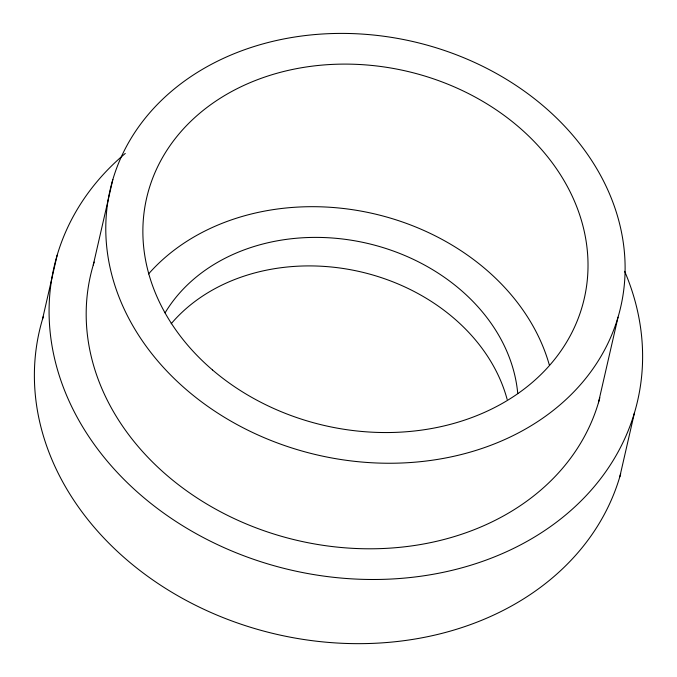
<?xml version="1.0" encoding="UTF-8"?>
<svg xmlns="http://www.w3.org/2000/svg" width="677" height="677" viewBox="0 0 677 677"><rect width="100%" height="100%" fill="white"/><g stroke="black" fill="none" stroke-linecap="round" stroke-linejoin="round"><path stroke-width="1.02" d="M42.482 319.332L57.173 255.17M93.257 265.012L112.847 179.464M598.434 402.739L618.033 317.191A261.923 212.172 12.9 0 0 291.305 37.582A261.923 212.172 12.9 0 0 186.987 390.206A261.923 212.172 12.9 0 0 618.033 317.191M619.827 476.735L634.518 412.572M620.691 473.714A299.344 242.476 12.9 0 1 262.354 630.719A299.344 242.476 12.9 0 1 43.379 316.371M171.179 323.75A187.089 151.546 12.9 0 1 359.275 271.511A187.089 151.546 12.9 0 1 507.149 399.43M165.053 312.884A187.089 151.546 12.9 0 1 366.587 243.178A187.089 151.546 12.9 0 1 517.753 393.616M624.651 271.308A299.344 242.476 12.9 0 1 491.341 558.119A299.344 242.476 12.9 0 1 114.185 469.102A299.344 242.476 12.9 0 1 125.287 153.442M148.576 273.923A224.502 181.859 12.9 0 1 372.832 213.509A224.502 181.859 12.9 0 1 549.284 364.827M599.839 397.729A261.923 212.172 12.9 0 1 286.862 537.8A261.923 212.172 12.9 0 1 94.171 262.033M212.485 369.938A224.502 181.859 12.9 0 0 581.949 307.35A224.502 181.859 12.9 0 0 301.891 67.683A224.502 181.859 12.9 0 0 212.485 369.938"/></g></svg>
